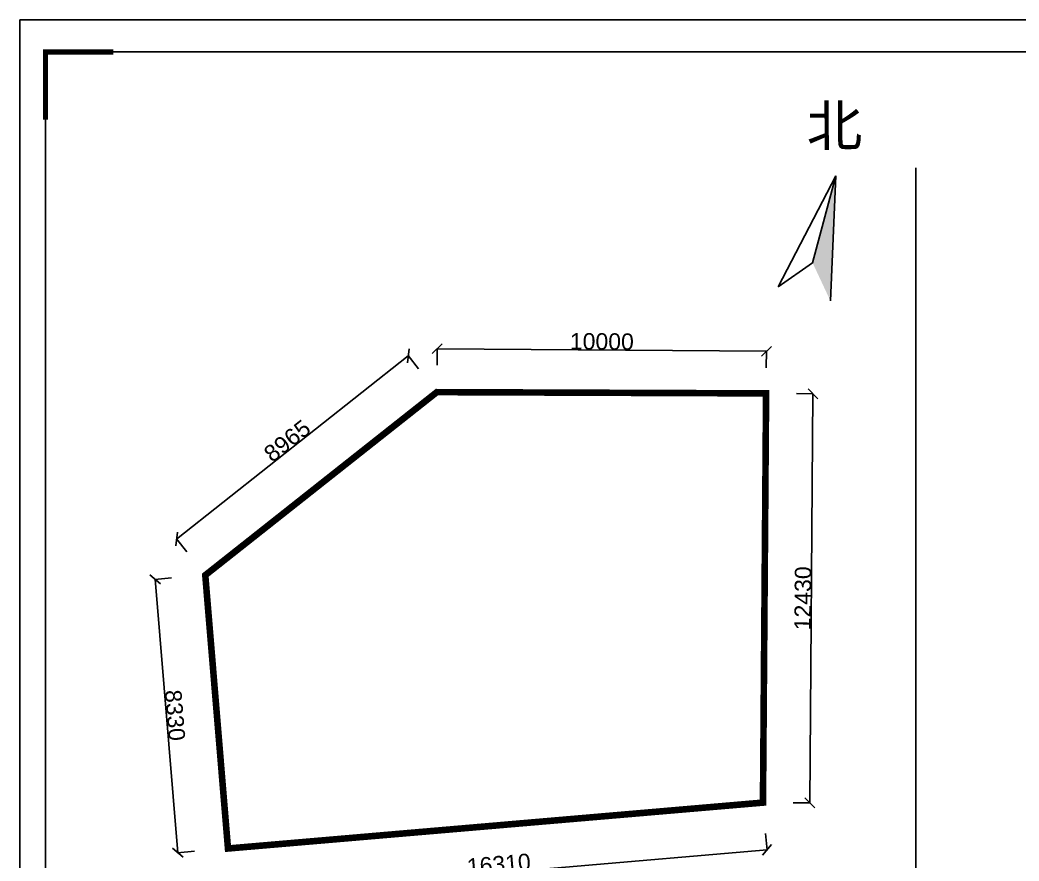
# Model space of a CAD drawing. Header units: inches. Extents: x -17552 to 36880, y -24560 to 13931.
# Drawn here: x -17552 to 12793, y -11613 to 13931 of the extents above; entities that cross this region are included whole.
import ezdxf

# ---------------------------------------------------------------- set-up
doc = ezdxf.new("R2010")
doc.units = ezdxf.units.IN
doc.header["$MEASUREMENT"] = 0
doc.layers.add('DIM', color=3, linetype='Continuous')
doc.layers.add('WALL', color=255, linetype='Continuous')
doc.styles.add('3F_2017.02$0$H1', font='swisscl.ttf')
doc.styles.get("Standard").update_dxf_attribs({"font": 'arial.ttf'})
doc.dimstyles.new('DIM-200MM', dxfattribs={"dimtxt": 200, "dimasz": 120, "dimexe": 10, "dimexo": 10, "dimgap": 0.7, "dimtad": 1, "dimdec": 0, "dimrnd": 5, "dimzin": 1, "dimdsep": 46, "dimtxsty": 'Standard', "dimblk": 'OBLIQUE', "dimcen": 0.5, "dimdle": 1, "dimclrd": 256, "dimclre": 256, "dimclrt": 7, "dimaunit": 1, "dimadec": 0, "dimazin": 0, "dimtfac": 1, "dimtdec": 0, "dimtix": 1, "dimtmove": 2, "dimatfit": 3, "dimfxl": 0, "dimtolj": 1, "dimtzin": 1, "dimarcsym": 0})

# ---------------------------------------------------------------- blocks, each defined once
blk = doc.blocks.new('_Oblique')
at = {"color": 0, "linetype": 'ByBlock', "lineweight": -2}
blk.add_line((-0.5, -0.5), (0.5, 0.5), dxfattribs=at)
blk = doc.blocks.new('*D42')
at = {"layer": 'DEFPOINTS', "color": 0, "transparency": 16777216}
for p in [(5016, -9839), (-11234, -11233), (5139, -11271)]:
    blk.add_point(p, dxfattribs=at)
at = {"layer": 'DIM', "lineweight": -2, "transparency": 16777216}
for p, q in [((5096, -10773), (5139, -11281)), ((-11113, -12665), (5140, -11271)), ((-11154, -12167), (-11111, -12675))]:
    blk.add_line(p, q, dxfattribs=at)
at = {"layer": 'DIM', "lineweight": -2, "transparency": 16777216, "xscale": 300, "yscale": 300, "zscale": 300}
for p, rotation in [((5139, -11271), 4.902385991342793), ((-11112, -12665), 184.9023859913428)]:
    blk.add_blockref('_Oblique', p, dxfattribs=dict(at, rotation=rotation))
at = {"layer": 'DIM', "color": 7, "transparency": 16777216, "insert": (-3008, -11713), "char_height": 500, "attachment_point": 5, "rotation": 4.9024}
blk.add_mtext('\\A1;16310', dxfattribs=at)
blk = doc.blocks.new('*D43')
at = {"layer": 'DEFPOINTS', "color": 0, "transparency": 16777216}
for p in [(5111, 2590), (5016, -9839), (6438, -9850)]:
    blk.add_point(p, dxfattribs=at)
at = {"layer": 'DIM', "lineweight": -2, "transparency": 16777216}
for p, q in [((6033, 2583), (6543, 2579)), ((6533, 2580), (6438, -9851)), ((5938, -9846), (6448, -9850))]:
    blk.add_line(p, q, dxfattribs=at)
at = {"layer": 'DIM', "lineweight": -2, "transparency": 16777216, "xscale": 300, "yscale": 300, "zscale": 300}
for p, rotation in [((6533, 2579), 89.56318125361574), ((6438, -9850), 269.5631812536158)]:
    blk.add_blockref('_Oblique', p, dxfattribs=dict(at, rotation=rotation))
at = {"layer": 'DIM', "color": 7, "transparency": 16777216, "insert": (6230, -3634), "char_height": 500, "attachment_point": 5, "rotation": 89.5632}
blk.add_mtext('\\A1;12430', dxfattribs=at)
blk = doc.blocks.new('*D44')
at = {"layer": 'DEFPOINTS', "color": 0, "transparency": 16777216}
for p in [(-11924, -2932), (-12754, -11359), (-11234, -11233)]:
    blk.add_point(p, dxfattribs=at)
at = {"layer": 'DIM', "lineweight": -2, "transparency": 16777216}
for p, q in [((-12945, -3017), (-13453, -3059)), ((-13443, -3057), (-12754, -11360)), ((-12255, -11318), (-12764, -11360))]:
    blk.add_line(p, q, dxfattribs=at)
at = {"layer": 'DIM', "lineweight": -2, "transparency": 16777216, "xscale": 300, "yscale": 300, "zscale": 300}
for p, rotation in [((-13443, -3058), 94.74702864978494), ((-12754, -11359), 274.7470286497849)]:
    blk.add_blockref('_Oblique', p, dxfattribs=dict(at, rotation=rotation))
at = {"layer": 'DIM', "color": 7, "transparency": 16777216, "insert": (-12843, -7187), "char_height": 500, "attachment_point": 5, "rotation": 274.747}
blk.add_mtext('\\A1;8330', dxfattribs=at)
blk = doc.blocks.new('*D45')
at = {"layer": 'DEFPOINTS', "color": 0, "transparency": 16777216}
for p in [(-5758, 3728), (-4889, 2628), (-11924, -2932)]:
    blk.add_point(p, dxfattribs=at)
at = {"layer": 'DIM', "lineweight": -2, "transparency": 16777216}
for p, q in [((-12794, -1833), (-5758, 3728)), ((-5448, 3336), (-5765, 3736)), ((-12483, -2225), (-12799, -1824))]:
    blk.add_line(p, q, dxfattribs=at)
at = {"layer": 'DIM', "lineweight": -2, "transparency": 16777216, "xscale": 300, "yscale": 300, "zscale": 300}
for p, rotation in [((-5758, 3728), 38.32340045864804), ((-12793, -1832), 218.323400458648)]:
    blk.add_blockref('_Oblique', p, dxfattribs=dict(at, rotation=rotation))
at = {"layer": 'DIM', "color": 7, "transparency": 16777216, "insert": (-9434, 1149), "char_height": 500, "attachment_point": 5, "rotation": 38.3234}
blk.add_mtext('\\A1;8965', dxfattribs=at)
blk = doc.blocks.new('*D46')
at = {"layer": 'DEFPOINTS', "color": 0, "transparency": 16777216}
for p in [(5120, 3869), (-4889, 2628), (5110, 2552)]:
    blk.add_point(p, dxfattribs=at)
at = {"layer": 'DIM', "lineweight": -2, "transparency": 16777216}
for p, q in [((-4883, 3446), (-4879, 3956)), ((-4880, 3946), (5121, 3869)), ((5117, 3369), (5120, 3879))]:
    blk.add_line(p, q, dxfattribs=at)
at = {"layer": 'DIM', "lineweight": -2, "transparency": 16777216, "xscale": 300, "yscale": 300, "zscale": 300}
for p, rotation in [((-4879, 3946), 179.5631812536158), ((5120, 3869), 359.5631812536158)]:
    blk.add_blockref('_Oblique', p, dxfattribs=dict(at, rotation=rotation))
at = {"layer": 'DIM', "color": 7, "transparency": 16777216, "insert": (122, 4164), "char_height": 500, "attachment_point": 5, "rotation": 359.5632}
blk.add_mtext('\\A1;10000', dxfattribs=at)

msp = doc.modelspace()

# ---------------------------------------------------------------- hatches: boundary and pattern name
msp.add_hatch(color=256).paths.add_polyline_path([(6522.4, 6557.9), (7064.3, 5400.4), (7229.1, 9195.4)])

# ---------------------------------------------------------------- linework, layer by layer
for p, q in [((9663.8, 9435.7), (9663.8, -16205)), ((7229.1, 9195.4), (5474.3, 5826.4)), ((6522.4, 6557.9), (7229.1, 9195.4)), ((7229.1, 9195.4), (7064.3, 5400.4))]:
    msp.add_line(p, q)
at = {"ltscale": 0.1}
msp.add_line((5474.3, 5826.4), (6522.4, 6557.9), dxfattribs=at)
msp.add_lwpolyline([(-17552.2, -21968.2), (-17552.2, 13931), (34287.8, 13931)])
at = {"const_width": 155.5}
msp.add_lwpolyline([(-16774.6, 10900.7), (-16774.6, 12959), (-14716.2, 12959)], dxfattribs=at)
msp.add_lwpolyline([(-16774.6, 12959), (36102.2, 12959), (36102.2, -23588.2), (-16774.6, -23588.2)], close=True)
at = {"layer": 'WALL', "const_width": 200}
msp.add_lwpolyline([(5015.8, -9839.2), (-11234.4, -11233), (-11923.7, -2931.9), (-4889.3, 2628.2), (5110.6, 2589.7)], close=True, dxfattribs=at)

# ---------------------------------------------------------------- texts
at = {"style": '3F_2017.02$0$H1'}
msp.add_text('北', height=1239.3, rotation=0.3594, dxfattribs=at).set_placement((6345.7, 10095.3))

# ---------------------------------------------------------------- dimensions: what is measured, and where the dimension line sits
at = {"layer": 'DIM'}
for p1, p2, distance, picture, middle in [((-4889.3, 2628.2), (5110.3, 2552), 1317.6, '*D46', (122.5, 4163.6)), ((-11923.7398, -2931.9369), (-4889.2926, 2628.2011), 1401.6678, '*D45', (-9434.4268, 1148.6003)), ((5110.6, 2589.7), (5015.8, -9839.2), 1422.7, '*D43', (6229.7, -3633.7)), ((-11923.7, -2931.9), (-11234.4, -11233), -1524.6, '*D44', (-12843.2, -7187.5)), ((-11234.4, -11233), (5015.8, -9839.2), -1437.5, '*D42', (-3008.3, -11713.1))]:
    dim = msp.add_aligned_dim(p1=p1, p2=p2, distance=distance, dimstyle='DIM-200MM', override={"dimtxt": 500, "dimasz": 300}, dxfattribs=at)
    dim.commit()
    dim.dimension.update_dxf_attribs({"geometry": picture, "text_midpoint": middle})

doc.saveas('drawing.dxf')
